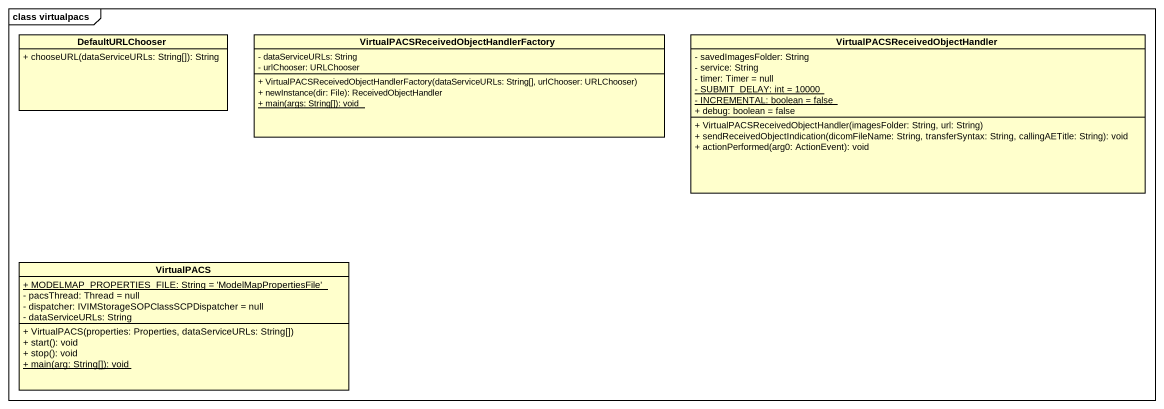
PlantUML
@startuml
mainframe class virtualpacs
hide circle
hide empty members
skinparam classAttributeIconSize 0
class DefaultURLChooser {
  + chooseURL(dataServiceURLs: String[]): String
}
class "VirtualPACSReceivedObjectHandlerFactory" as VirtualPACSReceivedObjectHan {
  - dataServiceURLs: String
  - urlChooser: URLChooser
  + VirtualPACSReceivedObjectHandlerFactory(dataServiceURLs: String[], urlChooser: URLChooser)
  + newInstance(dir: File): ReceivedObjectHandler
  {static} + main(args: String[]): void
}
class "VirtualPACSReceivedObjectHandler" as VirtualPACSReceivedObjectHan_2 {
  - savedImagesFolder: String
  - service: String
  - timer: Timer = null
  {static} - SUBMIT_DELAY: int = 10000
  {static} - INCREMENTAL: boolean = false
  + debug: boolean = false
  + VirtualPACSReceivedObjectHandler(imagesFolder: String, url: String)
  + sendReceivedObjectIndication(dicomFileName: String, transferSyntax: String, callingAETitle: String): void
  + actionPerformed(arg0: ActionEvent): void
}
class VirtualPACS {
  {static} + MODELMAP_PROPERTIES_FILE: String = 'ModelMapPropertiesFile'
  - pacsThread: Thread = null
  - dispatcher: IVIMStorageSOPClassSCPDispatcher = null
  - dataServiceURLs: String
  + VirtualPACS(properties: Properties, dataServiceURLs: String[])
  + start(): void
  + stop(): void
  {static} + main(arg: String[]): void
}
@enduml
